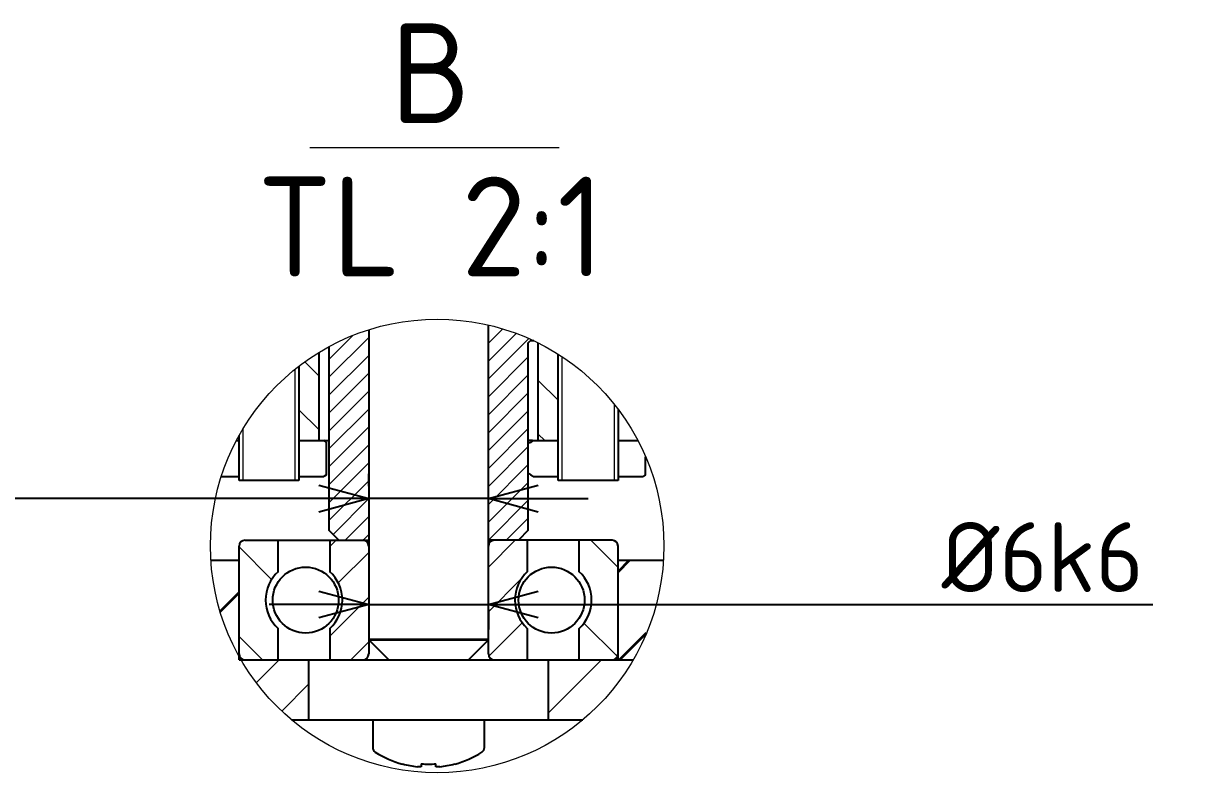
# Model space of a CAD drawing. Header units: millimetres. Extents: x 1005 to 1414, y 863 to 1244.
# Drawn here: x 1152.2 to 1268.8, y 862.5 to 937.7 of the extents above; entities that cross this region are included whole.
import ezdxf

# ---------------------------------------------------------------- set-up
doc = ezdxf.new("R2010")
doc.units = ezdxf.units.MM
doc.linetypes.add('AM_ISO08W050', pattern=[18, 12, -1.5, 3, -1.5])
for name, color, linetype, lineweight in [('AM_10', 7, 'AM_ISO08W050', 35), ('Nét mảnh', 130, 'Continuous', 13), ('Nét đậm', 7, 'Continuous', 35)]:
    doc.layers.add(name, color=color, linetype=linetype, lineweight=lineweight)
doc.styles.add('MtXpl_TCVN_7284', font='')
doc.styles.get('MtXpl_TCVN_7284').set_extended_font_data('TCVN 7284')
doc.dimstyles.new('ISO-25$0', dxfattribs={"dimtxt": 4.375, "dimasz": 2.5, "dimexe": 1.25, "dimexo": 0.625, "dimtad": 1, "dimtxsty": 'Standard', "dimblk": 'OPEN30', "dimcen": 2.5, "dimadec": 0, "dimazin": 0, "dimtfac": 1, "dimtmove": 0, "dimatfit": 3, "dimldrblk": 'OPEN30', "dimfxl": 1, "dimarcsym": 0})

# ---------------------------------------------------------------- blocks, each defined once
blk = doc.blocks.new('_Open30')
at = {"color": 0, "linetype": 'ByBlock', "lineweight": -2}
for p, q in [((-1, 0.268), (0, 0)), ((0, 0), (-1, -0.268)), ((0, 0), (-1, 0))]:
    blk.add_line(p, q, dxfattribs=at)
blk = doc.blocks.new('*D38')
at = {"layer": 'Defpoints', "color": 0, "transparency": 16777216}
for p in [(1186.83, 890.03), (1198.83, 890.03), (1198.83, 890.03)]:
    blk.add_point(p, dxfattribs=at)
at = {"layer": 'Nét mảnh', "color": 0, "lineweight": -2, "transparency": 16777216}
for p, q in [((1186.83, 891.28), (1186.83, 892.53)), ((1198.83, 891.28), (1198.83, 892.53)), ((1181.83, 890.03), (1097.59, 890.03)), ((1198.83, 890.03), (1186.83, 890.03)), ((1203.83, 890.03), (1208.83, 890.03))]:
    blk.add_line(p, q, dxfattribs=at)
at = {"layer": 'Nét mảnh', "color": 0, "lineweight": -2, "transparency": 16777216, "xscale": 5, "yscale": 5, "zscale": 5}
blk.add_blockref('_Open30', (1186.83, 890.03), dxfattribs=at)
at = {"layer": 'Nét mảnh', "color": 0, "lineweight": -2, "transparency": 16777216, "xscale": 5, "yscale": 5, "zscale": 5, "rotation": 180}
blk.add_blockref('_Open30', (1198.83, 890.03), dxfattribs=at)
at = {"layer": 'Nét mảnh', "color": 0, "transparency": 16777216, "insert": (1116.34, 894.78), "char_height": 8.75, "attachment_point": 5}
blk.add_mtext('{\\fTCVN 7284|b0|i0|c0|p34;\\H0.8x;%%C6H7/k6}', dxfattribs=at)
blk = doc.blocks.new('*D39')
at = {"layer": 'Defpoints', "color": 0, "transparency": 16777216}
for p in [(1186.83, 880.15), (1198.83, 880.15), (1198.83, 879.42)]:
    blk.add_point(p, dxfattribs=at)
at = {"layer": 'Nét mảnh', "color": 0, "lineweight": -2, "transparency": 16777216}
for p, q in [((1181.83, 879.42), (1176.83, 879.42)), ((1186.83, 879.42), (1198.83, 879.42)), ((1203.83, 879.42), (1265.46, 879.42)), ((1186.83, 878.9), (1186.83, 876.92)), ((1198.83, 878.9), (1198.83, 876.92))]:
    blk.add_line(p, q, dxfattribs=at)
at = {"layer": 'Nét mảnh', "color": 0, "lineweight": -2, "transparency": 16777216, "xscale": 5, "yscale": 5, "zscale": 5}
blk.add_blockref('_Open30', (1186.83, 879.42), dxfattribs=at)
at = {"layer": 'Nét mảnh', "color": 0, "lineweight": -2, "transparency": 16777216, "xscale": 5, "yscale": 5, "zscale": 5, "rotation": 180}
blk.add_blockref('_Open30', (1198.83, 879.42), dxfattribs=at)
at = {"layer": 'Nét mảnh', "color": 0, "transparency": 16777216, "insert": (1254.41, 884.17), "char_height": 8.75, "attachment_point": 5}
blk.add_mtext('{\\fTCVN 7284|b0|i0|c0|p34;\\H0.8x;%%C6k6}', dxfattribs=at)

msp = doc.modelspace()

# ---------------------------------------------------------------- linework, layer by layer
at = {"color": 18, "linetype": 'Continuous', "lineweight": 25, "true_color": 0x000000}
for p, q in [((1186.833, 906.967), (1186.833, 874.461)), ((1198.833, 874.461), (1198.833, 907.437)), ((1202.833, 905.661), (1203.033, 905.861)), ((1203.373, 905.861), (1203.033, 905.861)), ((1181.833, 904.69), (1181.833, 895.861)), ((1182.833, 905.267), (1182.833, 886.861)), ((1202.833, 886.861), (1202.833, 905.661)), ((1203.833, 895.861), (1203.833, 905.639)), ((1205.833, 891.861), (1205.833, 904.512)), ((1179.833, 903.316), (1179.833, 891.861)), ((1211.833, 898.995), (1211.833, 891.861)), ((1173.56, 895.861), (1173.833, 895.861)), ((1173.833, 891.861), (1173.833, 896.367)), ((1179.833, 895.861), (1182.833, 895.861)), ((1182.598, 895.708), (1182.333, 895.861)), ((1182.598, 892.414), (1182.598, 895.708)), ((1203.267, 895.861), (1202.833, 895.861)), ((1203.333, 895.861), (1203.068, 895.708)), ((1203.333, 895.861), (1205.833, 895.861)), ((1211.833, 895.861), (1213.821, 895.861)), ((1214.598, 892.414), (1214.598, 894.227)), ((1172.048, 892.261), (1173.833, 892.261)), ((1179.833, 891.861), (1173.833, 891.861)), ((1179.833, 892.261), (1182.333, 892.261)), ((1182.598, 892.414), (1182.333, 892.261)), ((1203.333, 892.261), (1203.068, 892.414)), ((1203.333, 892.261), (1205.833, 892.261)), ((1211.833, 891.861), (1205.833, 891.861)), ((1211.833, 892.261), (1214.333, 892.261)), ((1214.598, 892.414), (1214.333, 892.261)), ((1183.833, 885.861), (1182.833, 886.861)), ((1202.833, 886.861), (1201.833, 885.861)), ((1173.833, 873.861), (1173.833, 885.261)), ((1174.433, 885.861), (1186.833, 885.861)), ((1177.733, 882.701), (1177.733, 885.861)), ((1182.933, 885.861), (1182.933, 882.701)), ((1211.233, 885.861), (1198.833, 885.861)), ((1202.733, 885.861), (1202.733, 882.701)), ((1207.933, 882.701), (1207.933, 885.861)), ((1211.833, 873.861), (1211.833, 885.261)), ((1170.996, 883.861), (1173.833, 883.861)), ((1211.833, 883.861), (1216.385, 883.861)), ((1177.733, 873.861), (1177.733, 877.022)), ((1182.933, 877.022), (1182.933, 873.861)), ((1202.733, 877.022), (1202.733, 873.861)), ((1207.933, 873.861), (1207.933, 877.022)), ((1186.833, 875.861), (1188.833, 873.861)), ((1198.833, 875.861), (1196.833, 873.861)), ((1173.833, 873.861), (1213.35, 873.861)), ((1180.833, 867.861), (1180.833, 873.861)), ((1204.833, 873.861), (1204.833, 867.861)), ((1179.082, 867.861), (1208.299, 867.861)), ((1187.233, 867.861), (1187.233, 865.068)), ((1198.433, 865.068), (1198.433, 867.861)), ((1190.208, 863.412), (1190.221, 863.437)), ((1192.093, 863.153), (1191.704, 863.153)), ((1192.093, 863.437), (1192.093, 863.153)), ((1193.573, 863.153), (1193.573, 863.437)), ((1193.963, 863.153), (1193.573, 863.153)), ((1195.446, 863.437), (1195.459, 863.412))]:
    msp.add_line(p, q, dxfattribs=at)
for centre in [(1180.506, 879.861), (1205.161, 879.861)]:
    msp.add_circle(centre, 3.305, dxfattribs=at)
for centre, radius, start, end in [((1174.433, 885.261), 0.6, 90, 180), ((1186.233, 885.261), 0.6, 0, 90), ((1199.433, 885.261), 0.6, 90, 180), ((1211.233, 885.261), 0.6, 0, 90), ((1180.333, 879.861), 3.85, 132.47937, 227.52063), ((1180.333, 879.861), 3.85, 312.47937, 47.52063), ((1205.333, 879.861), 3.85, 132.47937, 227.52063), ((1205.333, 879.861), 3.85, 312.47937, 47.52063), ((1174.433, 874.461), 0.6, 180, 270), ((1186.233, 874.461), 0.6, 270, 0), ((1199.433, 874.461), 0.6, 180, 270), ((1211.233, 874.461), 0.6, 270, 0), ((1187.773, 865.068), 0.54, 180, 237.66397), ((1197.893, 865.068), 0.54, 302.33603, 0), ((1192.833, 873.061), 10, 237.66397, 254.78072), ((1192.833, 873.061), 10, 285.21928, 302.33603), ((1192.833, 873.061), 9.973, 254.81214, 263.49658), ((1192.833, 874.367), 10.955, 266.1266, 273.8734), ((1192.833, 873.061), 9.973, 276.50342, 285.18786)]:
    msp.add_arc(centre, radius, start, end, dxfattribs=at)
for points in [[(1202.833, 895.542), (1202.847, 895.555), (1202.925, 895.623), (1203.004, 895.67), (1203.068, 895.708)], [(1202.833, 892.58), (1202.847, 892.568), (1202.925, 892.5), (1203.004, 892.453), (1203.068, 892.414)]]:
    msp.add_open_spline(points, degree=3, knots=[0, 0, 0, 0, 0.1790051, 1, 1, 1, 1], dxfattribs=at)
at = {"layer": 'Nét mảnh', "color": 18, "true_color": 0x000000}
for p, q in [((1180.933, 925.241), (1205.933, 925.241)), ((1206.233, 891.861), (1206.233, 904.254)), ((1179.433, 903.001), (1179.433, 891.861)), ((1211.433, 899.508), (1211.433, 891.861)), ((1174.233, 891.861), (1174.233, 897.055))]:
    msp.add_line(p, q, dxfattribs=at)
at = {"layer": 'Nét mảnh', "color": 18, "linetype": 'Continuous', "true_color": 0x000000}
for p, q in [((1198.833, 907.419), (1198.848, 907.433)), ((1198.833, 905.623), (1200.266, 907.055)), ((1182.833, 903.991), (1185.24, 906.397)), ((1182.833, 902.195), (1186.833, 906.195)), ((1198.833, 903.827), (1201.609, 906.603)), ((1198.833, 902.03), (1202.886, 906.084)), ((1181.833, 902.337), (1180.419, 903.751)), ((1182.833, 900.399), (1186.833, 904.399)), ((1198.833, 900.234), (1202.833, 904.234)), ((1182.833, 898.603), (1186.833, 902.603)), ((1198.833, 898.438), (1202.833, 902.438)), ((1205.833, 899.889), (1203.833, 901.889)), ((1182.833, 896.807), (1186.833, 900.807)), ((1198.833, 896.642), (1202.833, 900.642)), ((1181.833, 896.948), (1179.833, 898.948)), ((1182.833, 895.011), (1186.833, 899.011)), ((1198.833, 894.846), (1202.833, 898.846)), ((1182.833, 893.215), (1186.833, 897.215)), ((1198.833, 893.05), (1202.833, 897.05)), ((1204.473, 895.861), (1203.833, 896.501)), ((1182.833, 891.419), (1186.833, 895.419)), ((1198.833, 891.254), (1202.833, 895.254)), ((1182.833, 889.623), (1186.833, 893.623)), ((1198.833, 889.458), (1202.833, 893.458)), ((1182.833, 887.827), (1186.833, 891.827)), ((1198.833, 887.662), (1202.833, 891.662)), ((1183.249, 886.446), (1186.833, 890.03)), ((1198.833, 885.866), (1202.833, 889.866)), ((1184.46, 885.861), (1186.833, 888.234)), ((1200.625, 885.861), (1202.833, 888.07)), ((1186.256, 885.861), (1186.833, 886.438)), ((1177.09, 881.935), (1173.833, 885.192)), ((1182.933, 885.232), (1183.562, 885.861)), ((1198.833, 883.172), (1201.523, 885.861)), ((1211.833, 883.113), (1209.085, 885.861)), ((1183.776, 881.585), (1186.833, 884.642)), ((1198.833, 878.682), (1202.095, 881.943)), ((1182.933, 876.252), (1186.833, 880.152)), ((1198.877, 874.236), (1202.228, 877.586)), ((1211.771, 874.195), (1208.414, 877.552)), ((1176.184, 873.861), (1173.833, 876.212)), ((1185.033, 873.861), (1186.833, 875.662)), ((1175.556, 871.569), (1177.849, 873.861)), ((1204.833, 868.517), (1210.178, 873.861)), ((1178.105, 868.73), (1180.833, 871.458))]:
    msp.add_line(p, q, dxfattribs=at)
at = {"layer": 'Nét mảnh', "color": 18, "true_color": 0x000000}
msp.add_circle((1193.69, 885.287), 22.739, dxfattribs=at)
at = {"layer": 'Nét đậm', "color": 18, "linetype": 'Continuous', "true_color": 0x000000}
for p, q in [((1211.833, 882.702), (1212.993, 883.861)), ((1171.923, 878.712), (1173.833, 880.623)), ((1211.974, 873.861), (1214.699, 876.587))]:
    msp.add_line(p, q, dxfattribs=at)
at = {"layer": 'Nét đậm', "color": 18, "true_color": 0x000000}
msp.add_line((1198.833, 875.861), (1186.833, 875.861), dxfattribs=at)

# ---------------------------------------------------------------- texts
at = {"layer": 'AM_10', "color": 18, "true_color": 0x000000, "insert": (1193.061, 932.696), "char_height": 10, "width": 0.38572, "attachment_point": 5, "style": 'MtXpl_TCVN_7284'}
msp.add_mtext('B', dxfattribs=at)
at = {"layer": 'AM_10', "color": 18, "true_color": 0x000000, "insert": (1193.073, 917.314), "char_height": 10, "attachment_point": 5, "style": 'MtXpl_TCVN_7284'}
msp.add_mtext('TL 2:1', dxfattribs=at)

# ---------------------------------------------------------------- dimensions: what is measured, and where the dimension line sits
at = {"layer": 'Nét mảnh', "color": 18, "true_color": 0x000000}
for base, p1, p2, text, picture, middle in [((1198.833, 890.03), (1186.833, 890.03), (1198.833, 890.03), '{\\fTCVN 7284|b0|i0|c0|p34;\\H0.8x;%%C6H7/k6}', '*D38', (1116.336, 890.03)), ((1198.833, 879.421), (1186.833, 880.152), (1198.833, 880.152), '{\\fTCVN 7284|b0|i0|c0|p34;\\H0.8x;%%C6k6}', '*D39', (1254.41, 879.421))]:
    dim = msp.add_linear_dim(base=base, p1=p1, p2=p2, text=text, dimstyle='ISO-25$0', override={"dimscale": 2}, dxfattribs=at)
    dim.commit()
    dim.dimension.update_dxf_attribs({"geometry": picture, "text_midpoint": middle, "dimtype": 160})

doc.saveas('drawing.dxf')
